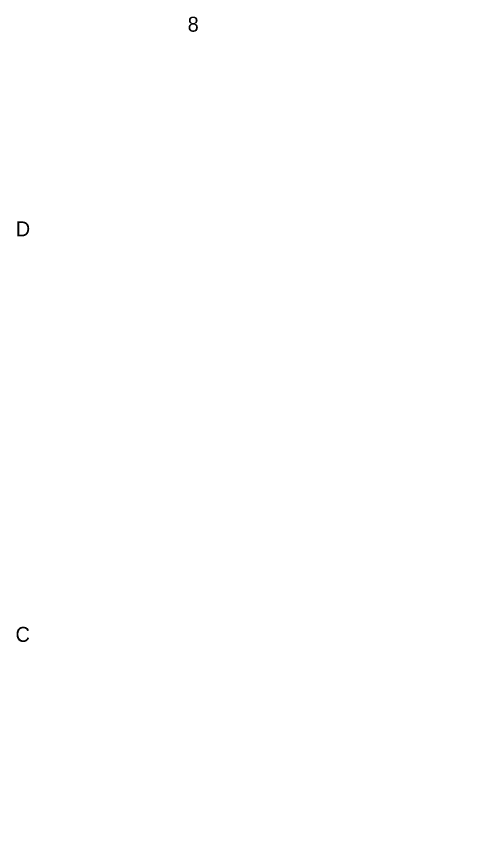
# Model space of a CAD drawing. Header units: millimetres. Extents: x 6 to 417, y 41 to 311.
# Drawn here: x 6.5 to 77.8, y 179 to 310.9 of the extents above; entities that cross this region are included whole.
import ezdxf

# ---------------------------------------------------------------- set-up
doc = ezdxf.new("R2010")
doc.units = ezdxf.units.MM
doc.layers.add('DrillDrawing', color=1, linetype='Continuous')

msp = doc.modelspace()

# ---------------------------------------------------------------- linework, layer by layer
at = {"layer": 'DrillDrawing', "const_width": 0.0038}
for points in [[(61.36, 305.99), (61.36, 308.15)], [(11.36, 45.64), (11.36, 305.99)], [(11.36, 305.99), (411.41, 305.99)], [(8.18, 240.91), (11.36, 240.91)]]:
    msp.add_lwpolyline(points, dxfattribs=at)
at = {"layer": 'DrillDrawing', "const_width": 0.0019}
for points in [[(61.35, 308.15, 1), (61.36, 308.15, 1)], [(11.35, 305.99, 1), (11.36, 305.99, 1)], [(11.35, 305.99, 1), (11.36, 305.99, 1)], [(61.35, 305.99, 1), (61.36, 305.99, 1)], [(8.18, 240.91, 1), (8.18, 240.91, 1)], [(11.35, 240.91, 1), (11.36, 240.91, 1)]]:
    msp.add_lwpolyline(points, format="xyb", close=True, dxfattribs=at)

# ---------------------------------------------------------------- texts
at = {"layer": 'DrillDrawing'}
for s, p in [('8', (33.78, 308.53)), ('D', (6.34, 275.88)), ('C', (6.3, 211.18))]:
    msp.add_text(s, height=2.38, dxfattribs=at).set_placement(p)

doc.saveas('drawing.dxf')
